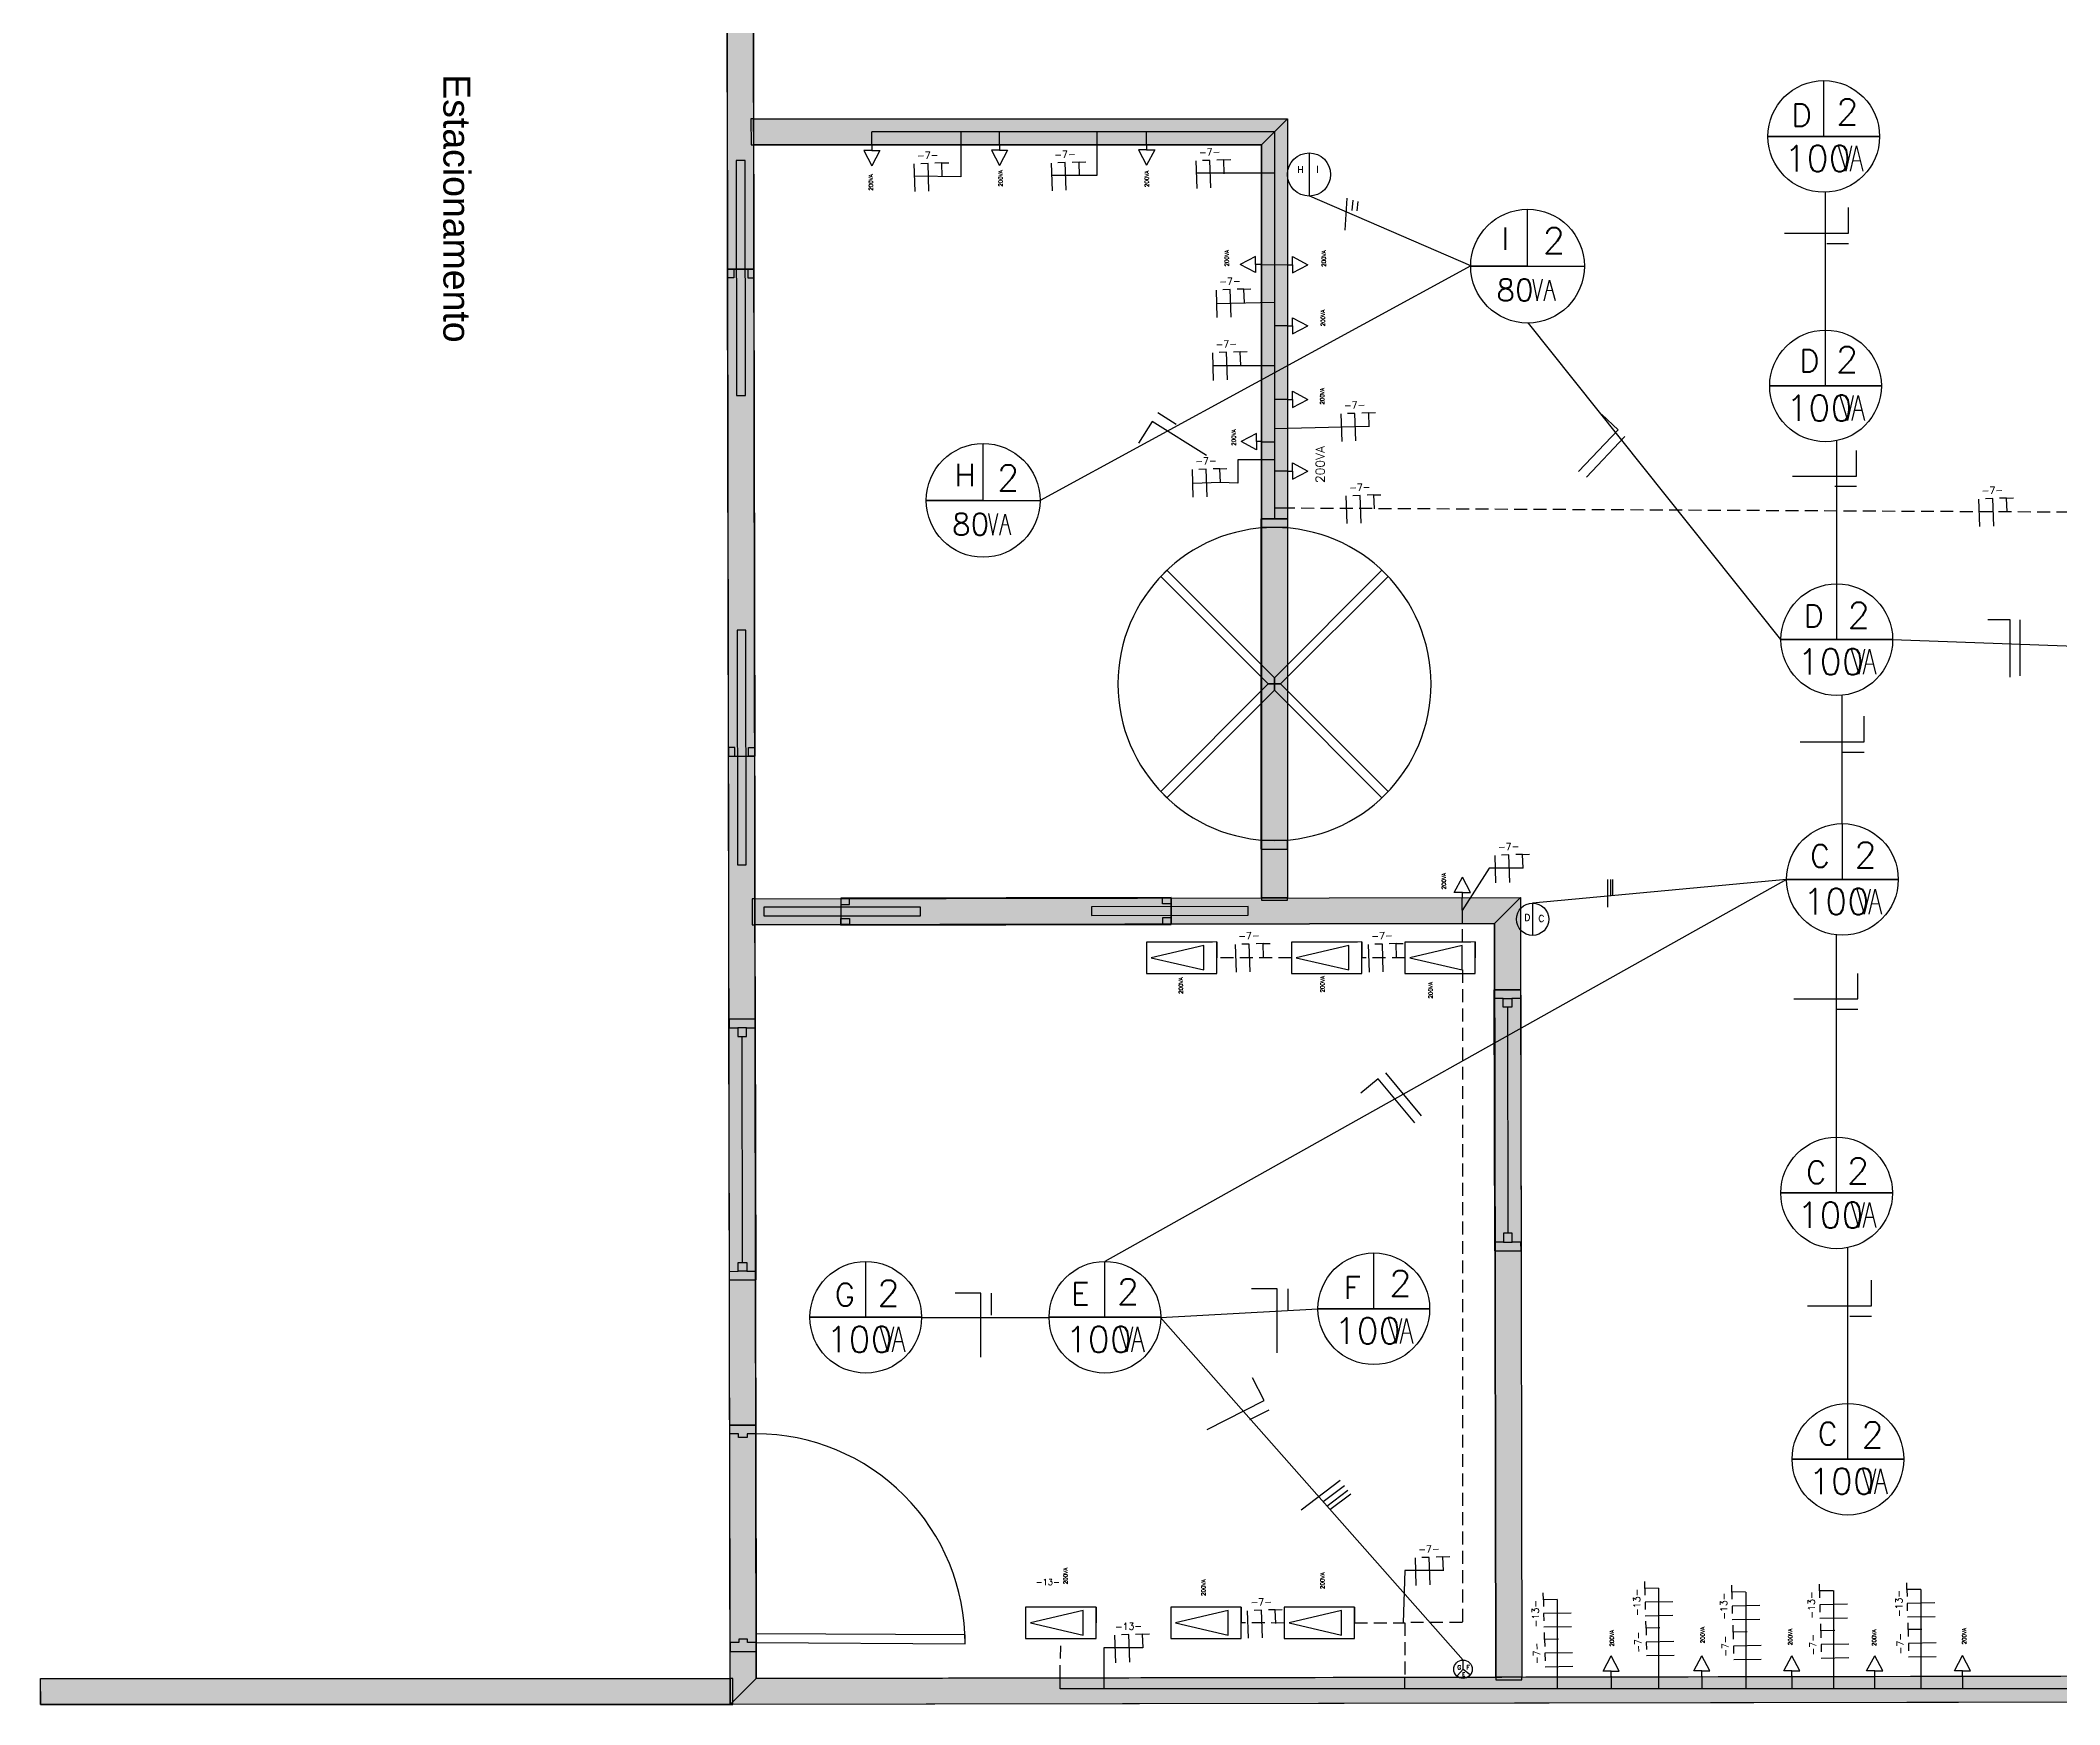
# Model space of a CAD drawing. Extents: x 15 to 36091, y -61 to 20359.
# Drawn here: x 15 to 11624, y 440 to 10010 of the extents above; entities that cross this region are included whole.
import ezdxf
from ezdxf.enums import TextEntityAlignment as Align

# ---------------------------------------------------------------- set-up
doc = ezdxf.new("R2010")
doc.units = 0
doc.header["$LTSCALE"] = 297
doc.header["$MEASUREMENT"] = 0
doc.linetypes.add('DASHED2', pattern=[0.375, 0.25, -0.125])
doc.layers.get('0').update_dxf_attribs({"linetype": 'CONTINUOUS'})
for name, color, linetype in [('BUILDING_ENVELOPE', 7, 'CONTINUOUS'), ('circuito8', 50, 'CONTINUOUS'), ('CIRCUITOS', 7, 'CONTINUOUS'), ('LEGENDAS', 7, 'CONTINUOUS'), ('tomadas1', 250, 'CONTINUOUS')]:
    doc.layers.add(name, color=color, linetype=linetype)
doc.layers.add('circuito2', color=10, linetype='CONTINUOUS', lineweight=30)
doc.styles.get("Standard").update_dxf_attribs({"font": 'txt.shx'})

# ---------------------------------------------------------------- blocks, each defined once
blk = doc.blocks.new('A$Ce5f4a9b8')
for p, q in [((321, 321), (321, 642)), ((321, 321), (0, 321)), ((0, 321), (642, 321)), ((642, 321), (321, 321))]:
    blk.add_line(p, q)
at = {"linetype": 'ByBlock'}
for p, q in [((449, 122), (406, 266)), ((449, 122), (482, 266)), ((475, 122), (509, 266)), ((509, 266), (546, 122)), ((489, 181), (531, 182))]:
    blk.add_line(p, q, dxfattribs=at)
blk.add_circle((321, 321), 321)
blk.add_text('100', height=148.2).set_placement((95, 120))
blk = doc.blocks.new('A$Cb19ffdc2')
for p, q in [((327, 327), (327, 654)), ((327, 327), (0, 327)), ((0, 327), (654, 327))]:
    blk.add_line(p, q)
at = {"linetype": 'ByBlock'}
for p, q in [((357, 252), (383, 127)), ((383, 127), (412, 252)), ((423, 127), (454, 247)), ((454, 247), (485, 129)), ((438, 187), (469, 188))]:
    blk.add_line(p, q, dxfattribs=at)
blk.add_circle((327, 327), 327)
at = {"insert": (148, 252), "char_height": 124.6, "attachment_point": 1}
blk.add_mtext_dynamic_manual_height_columns('80', width=157.25, gutter_width=623, heights=[0], dxfattribs=at)
blk = doc.blocks.new('A$C8bd6be3f')
for p, q in [((146, 146), (57, 47)), ((146, 146), (146, 291)), ((146, 146), (146, 146)), ((146, 146), (146, 146)), ((146, 146), (146, 146)), ((146, 146), (146, 146)), ((146, 146), (146, 146)), ((146, 146), (146, 146)), ((146, 146), (146, 146)), ((146, 146), (146, 146)), ((146, 146), (146, 146)), ((146, 146), (146, 146)), ((146, 146), (146, 146)), ((146, 146), (146, 146)), ((146, 146), (146, 146)), ((146, 146), (146, 146)), ((146, 146), (146, 146)), ((146, 146), (146, 146)), ((146, 146), (146, 146)), ((146, 146), (146, 146)), ((146, 146), (146, 146)), ((146, 146), (146, 146)), ((146, 146), (261, 65)), ((291, 146), (291, 146)), ((291, 146), (291, 146))]:
    blk.add_line(p, q)
blk.add_circle((146, 146), 146)
blk = doc.blocks.new('A$C657a848f')
for p, q in [((147, 368), (0, 368)), ((147, 0), (147, 368)), ((208, 368), (208, 243))]:
    blk.add_line(p, q)
blk = doc.blocks.new('A$Cf66a4a23')
for p, q in [((0, 0), (0, 61.5)), ((8.7, 61.5), (8.7, 28.1)), ((16.2, 61.5), (16.2, 28.3)), ((21.8, 61.5), (21.8, 28.4))]:
    blk.add_line(p, q)
blk = doc.blocks.new('A$C7d9de176')
for p, q in [((288, 740), (0, 740)), ((288, 0), (288, 740)), ((410, 740), (410, 19))]:
    blk.add_line(p, q)
blk = doc.blocks.new('A$C4cfb3c52')
for p, q in [((126, 0), (0, 134)), ((31, 150), (69, 105)), ((55, 166), (92, 125))]:
    blk.add_line(p, q)
blk = doc.blocks.new('A$Ce31d97aa')
blk.add_line((124, 249), (124, 0))
blk.add_circle((124, 124), 124)
blk = doc.blocks.new('tomada')
at = {"layer": 'tomadas1', "color": 0, "linetype": 'ByBlock'}
for p, q in [((22843, 814), (22890, 902)), ((22890, 814), (22843, 814)), ((22936, 814), (22890, 902)), ((22890, 785), (22890, 814)), ((22890, 814), (22936, 814))]:
    blk.add_line(p, q, dxfattribs=at)
blk = doc.blocks.new('tomadasub')
at = {"layer": 'tomadas1', "linetype": 'ByBlock'}
for p, q in [((12660, 9598), (12388, 9598)), ((12388, 9598), (12390, 9560)), ((12388, 9598), (12524, 9598)), ((12390, 9560), (12390, 8992)), ((12660, 8992), (12660, 9598)), ((12524, 9486), (12419, 9486)), ((12419, 9486), (12524, 9034)), ((12524, 9034), (12630, 9486)), ((12630, 9486), (12524, 9486)), ((12390, 8992), (12660, 8992))]:
    blk.add_line(p, q, dxfattribs=at)
blk = doc.blocks.new('200v')
at = {"layer": 'LEGENDAS', "linetype": 'ByBlock', "insert": (7347, 7465), "char_height": 51.5, "attachment_point": 1, "rotation": 90}
blk.add_mtext_dynamic_manual_height_columns('200VA', width=54.14, gutter_width=257, heights=[0], dxfattribs=at)
blk = doc.blocks.new('FASE_NEUTRO_TERRA')
for p, q in [((-0.15, -0.15), (-0.15, 0.15)), ((0, 0.15), (-0.08, 0.15)), ((0, -0.15), (0, 0.15)), ((0.15, 0.15), (0.075, 0.15)), ((0.15, 0), (0.15, 0.15)), ((0.15, 0.15), (0.225, 0.15))]:
    blk.add_line(p, q)
blk.add_attdef('FNT', text='', height=0.075).set_placement((0, 0.202), align=Align.CENTER)

msp = doc.modelspace()

# ---------------------------------------------------------------- hatches: boundary and pattern name
at = {"layer": 'BUILDING_ENVELOPE'}
for points in [[(3981, 440), (3955, 15740), (4105, 15590), (4131, 590)], [(4116, 9409), (4115, 9559), (4100, 9559), (4101, 9409)], [(4115, 9559), (7185, 9559), (7035, 9409), (4116, 9409)], [(7185, 9559), (7185, 5080), (7035, 5080), (7035, 9409)], [(4123, 4924), (4123, 5074), (4108, 5074), (4108, 4924)], [(4123, 5074), (8524, 5082), (8374, 4932), (4123, 4924)], [(7185, 5080), (7035, 5080), (7035, 5065), (7185, 5065)], [(8524, 5082), (8532, 598), (8382, 597), (8374, 4932)], [(15, 590), (3981, 590), (3981, 440), (15, 440), (15, 515)], [(19281, 466), (3981, 440), (4131, 590), (19131, 616)], [(3981, 590), (3981, 440), (3996, 440), (3996, 590)], [(8532, 598), (8382, 597), (8382, 582), (8532, 583)]]:
    msp.add_hatch(color=253, dxfattribs=at).paths.add_polyline_path(points)

# ---------------------------------------------------------------- linework, layer by layer
at = {"linetype": 'ByBlock'}
for p, q in [((5307, 9484), (5307, 9226)), ((6090, 9235), (6090, 9484)), ((5307, 9226), (5041, 9230)), ((5830, 9235), (6090, 9235)), ((7110, 9246), (6662, 9246)), ((7110, 8502), (6778, 8495)), ((7110, 8139), (6758, 8139)), ((7655, 7789), (7110, 7776)), ((7110, 7598), (6900, 7598)), ((6900, 7598), (6900, 7464)), ((6799, 7468), (6640, 7462)), ((6900, 7464), (6799, 7468)), ((8344, 5250), (8189, 5007)), ((8539, 5250), (8344, 5250)), ((7859, 1210), (7850, 910)), ((8081, 1210), (7859, 1210)), ((9318, 1109), (9318, 530)), ((9819, 1087), (9819, 530)), ((10323, 1095), (10323, 530)), ((10826, 1102), (10826, 530)), ((8736, 1045), (8736, 530)), ((6354, 766), (6129, 766)), ((6129, 766), (6129, 530))]:
    msp.add_line(p, q, dxfattribs=at)
for p, q in [((9027, 5025), (9027, 5185)), ((9041, 5185), (9041, 5090)), ((9054, 5185), (9054, 5091)), ((8594, 5048), (8594, 4863))]:
    msp.add_line(p, q)
msp.add_circle((8594, 4956), 92.7)
at = {"layer": 'BUILDING_ENVELOPE', "color": 7, "linetype": 'Continuous'}
for p, q in [((3981, 440), (3955, 15740)), ((4131, 590), (4105, 15590)), ((4115, 9559), (7185, 9559)), ((7185, 9559), (7185, 5080)), ((4116, 9409), (7035, 9409)), ((7035, 9409), (7035, 5080)), ((3967, 8694), (4117, 8694)), ((7035, 7259), (7185, 7259)), ((3972, 5894), (4122, 5894)), ((7035, 5359), (7185, 5359)), ((4123, 5074), (8524, 5082)), ((4616, 5075), (4616, 4925)), ((6516, 5079), (6516, 4929)), ((8524, 5082), (8532, 598)), ((4123, 4924), (8374, 4932)), ((8374, 4932), (8382, 597)), ((8375, 4550), (8525, 4550)), ((8375, 4500), (8375, 4550)), ((8375, 4550), (8525, 4550)), ((8525, 4550), (8525, 4500)), ((8425, 4500), (8375, 4500)), ((8450, 4450), (8452, 3150)), ((8525, 4500), (8475, 4500)), ((4124, 4382), (3974, 4381)), ((4124, 4382), (3974, 4381)), ((3974, 4381), (3974, 4331)), ((3974, 4331), (4024, 4332)), ((4074, 4332), (4124, 4332)), ((4124, 4332), (4124, 4382)), ((4052, 2982), (4050, 4282)), ((8427, 3100), (8377, 3100)), ((8377, 3100), (8378, 3050)), ((8378, 3050), (8528, 3050)), ((8378, 3050), (8528, 3050)), ((8527, 3100), (8477, 3100)), ((8528, 3050), (8527, 3100)), ((3977, 2931), (4027, 2932)), ((3977, 2881), (3977, 2931)), ((4077, 2932), (4127, 2932)), ((4127, 2932), (4127, 2882)), ((4127, 2882), (3977, 2881)), ((4127, 2882), (3977, 2881)), ((3978, 2046), (4128, 2046)), ((3979, 1996), (3978, 2046)), ((3978, 2046), (4128, 2046)), ((4029, 1996), (3979, 1996)), ((4029, 1976), (4029, 1996)), ((4079, 1976), (4029, 1976)), ((4129, 1996), (4079, 1996)), ((4079, 1996), (4079, 1976)), ((4128, 2046), (4129, 1996)), ((4081, 816), (4031, 816)), ((4031, 816), (4031, 796)), ((4081, 796), (4081, 816)), ((4031, 796), (3981, 796)), ((3981, 796), (3981, 746)), ((3981, 746), (4131, 746)), ((3981, 746), (4131, 746)), ((4131, 796), (4081, 796)), ((4131, 746), (4131, 796)), ((19131, 616), (4131, 590)), ((19281, 466), (3981, 440))]:
    msp.add_line(p, q, dxfattribs=at)
for points in [[(3981, 440), (3955, 15740), (4105, 15590), (4131, 590)], [(4116, 9409), (4115, 9559), (4100, 9559), (4101, 9409)], [(4115, 9559), (7185, 9559), (7035, 9409), (4116, 9409)], [(7185, 9559), (7185, 5080), (7035, 5080), (7035, 9409)], [(4016, 9319), (4018, 7969), (4068, 7969), (4066, 9319)], [(3964, 8694), (3969, 5894), (4124, 5894), (4119, 8694)], [(3967, 8694), (4002, 8694), (4002, 8644), (3967, 8644)], [(4117, 8694), (4082, 8694), (4082, 8644), (4117, 8644)], [(7032, 7259), (7032, 5359), (7187, 5359), (7187, 7259)], [(7035, 7259), (7185, 7259), (7185, 7209), (7035, 7209)], [(7110, 6309), (7110, 6345), (6491, 6964), (6456, 6928), (7074, 6309)], [(7110, 6309), (7145, 6309), (7764, 6928), (7728, 6964), (7110, 6345)], [(4021, 6619), (4023, 5269), (4073, 5269), (4071, 6619)], [(7110, 6309), (7074, 6309), (6456, 5691), (6491, 5655), (7110, 6274)], [(7110, 6309), (7110, 6274), (7728, 5655), (7764, 5691), (7145, 6309)], [(3972, 5894), (4007, 5894), (4007, 5944), (3972, 5944)], [(4122, 5894), (4087, 5894), (4087, 5944), (4122, 5944)], [(7035, 5359), (7185, 5359), (7185, 5409), (7035, 5409)], [(4123, 4924), (4123, 5074), (4108, 5074), (4108, 4924)], [(4123, 5074), (8524, 5082), (8374, 4932), (4123, 4924)], [(5074, 5026), (4174, 5025), (4174, 4975), (5074, 4976)], [(6516, 5081), (4616, 5078), (4616, 4923), (6516, 4926)], [(4616, 5075), (4616, 5040), (4666, 5040), (4666, 5075)], [(6958, 5029), (6058, 5028), (6058, 4978), (6958, 4979)], [(6516, 5079), (6516, 5044), (6466, 5044), (6466, 5079)], [(7185, 5080), (7035, 5080), (7035, 5065), (7185, 5065)], [(8524, 5082), (8532, 598), (8382, 597), (8374, 4932)], [(4616, 4925), (4616, 4960), (4666, 4960), (4666, 4925)], [(6516, 4929), (6516, 4964), (6466, 4964), (6466, 4929)], [(8372, 4550), (8375, 3050), (8530, 3050), (8527, 4550)], [(8475, 4500), (8475, 4450), (8425, 4450), (8425, 4500)], [(4130, 2882), (4127, 4382), (3972, 4381), (3974, 2881)], [(4024, 4332), (4025, 4282), (4075, 4282), (4074, 4332)], [(8477, 3100), (8477, 3150), (8427, 3150), (8427, 3100)], [(4027, 2932), (4027, 2982), (4077, 2982), (4077, 2932)], [(3976, 2046), (3978, 746), (4133, 746), (4131, 2046)], [(5331, 840), (4131, 846), (4131, 796), (5331, 790)], [(15, 590), (3981, 590), (3981, 440), (15, 440), (15, 515)], [(19281, 466), (3981, 440), (4131, 590), (19131, 616)], [(3981, 590), (3981, 440), (3996, 440), (3996, 590)], [(8532, 598), (8382, 597), (8382, 582), (8532, 583)]]:
    msp.add_lwpolyline(points, close=True, dxfattribs=at)
msp.add_lwpolyline([(7110, 7209, 1), (7110, 5409, 1)], format="xyb", close=True, dxfattribs=at)
for points in [[(15, 515), (15, 590), (3981, 590)], [(15, 515), (15, 440), (3981, 440)]]:
    msp.add_lwpolyline(points, dxfattribs=at)
msp.add_arc((4131, 796), 1200, 359.6926, 90.1, dxfattribs=at)
at = {"layer": 'circuito2'}
for p, q in [((8238, 8713), (7314, 9115)), ((10278, 8344), (10278, 9137)), ((8238, 8713), (5763, 7365)), ((10022, 6564), (8571, 8385)), ((10343, 6885), (10343, 7709)), ((10663, 6564), (13028, 6480)), ((10374, 5506), (10374, 6245)), ((10054, 5185), (6134, 2987)), ((10054, 5185), (8594, 5048)), ((10342, 3703), (10342, 4866)), ((10406, 2172), (10406, 3067)), ((6455, 2666), (7360, 2716)), ((5080, 2666), (5814, 2666)), ((8194, 696), (6455, 2666))]:
    msp.add_line(p, q, dxfattribs=at)
at = {"layer": 'circuito8', "linetype": 'ByBlock'}
for p, q in [((7110, 9484), (4795, 9484)), ((4795, 9405), (4795, 9484)), ((5529, 9408), (5529, 9484)), ((6375, 9410), (6375, 9484)), ((7110, 9484), (7110, 7259)), ((7029, 8722), (7185, 8720)), ((7185, 8368), (7110, 8368)), ((7185, 7946), (7110, 7946)), ((7034, 7702), (7110, 7702)), ((7185, 7533), (7110, 7533)), ((7185, 7320), (7110, 7320)), ((8190, 4932), (8189, 5082)), ((5878, 530), (5877, 593)), ((7859, 530), (7859, 596)), ((9046, 604), (9046, 530)), ((9566, 604), (9566, 530)), ((10085, 605), (10085, 530)), ((10560, 605), (10560, 530)), ((11066, 605), (11066, 530)), ((7859, 530), (5878, 530)), ((12576, 530), (7859, 530))]:
    msp.add_line(p, q, dxfattribs=at)
at = {"layer": 'circuito8', "linetype": 'DASHED2'}
for p, q in [((12572, 7292), (7185, 7320)), ((8190, 4825), (8190, 4932)), ((7208, 4735), (6778, 4735)), ((7860, 4735), (7612, 4735)), ((8190, 4665), (8190, 912)), ((5877, 593), (5882, 819)), ((7166, 909), (6918, 910)), ((7570, 910), (7859, 910)), ((8190, 912), (7859, 911)), ((7859, 910), (7860, 596))]:
    msp.add_line(p, q, dxfattribs=at)

# ---------------------------------------------------------------- block references
for name, p in [('A$Ce5f4a9b8', (9947, 9137)), ('A$Cb19ffdc2', (8238, 8385)), ('A$Ce5f4a9b8', (9957, 7702)), ('A$Cb19ffdc2', (5108, 7038)), ('A$Ce5f4a9b8', (10022, 6243)), ('A$Ce5f4a9b8', (10054, 4864)), ('A$Ce5f4a9b8', (10021, 3061)), ('A$Ce5f4a9b8', (7360, 2395)), ('A$Ce5f4a9b8', (4439, 2346)), ('A$Ce5f4a9b8', (5814, 2346)), ('A$C657a848f', (5274, 2437)), ('A$C657a848f', (6978, 2463)), ('A$Ce5f4a9b8', (10086, 1530))]:
    msp.add_blockref(name, p)
at = {"linetype": 'ByBlock'}
msp.add_blockref('A$Ce31d97aa', (7185, 9115), dxfattribs=at)
at = {"linetype": 'ByBlock', "rotation": 313.1496473731141}
msp.add_blockref('A$C4cfb3c52', (7430, 9011), dxfattribs=at)
for p, rotation in [((10043, 9049), 270), ((6641, 7499), 58.01297091630763), ((10089, 7652), 270), ((10132, 6124), 270), ((10096, 4645), 270), ((10174, 2880), 270), ((6656, 2152), 296.9359270403872)]:
    msp.add_blockref('A$C657a848f', p, dxfattribs=dict(rotation=rotation))
for name, p, xscale, yscale, zscale, rotation in [('A$C7d9de176', (8765, 7619), 0.4461122079929736, 0.4461122079929736, 0.4461122079929736, 316.4494557982526), ('A$C7d9de176', (7818, 3703), 0.4461122079929736, 0.4461122079929736, 0.4461122079929736, 39.73036812476249), ('A$Cf66a4a23', (7264, 1560), 4.568307347490317, 4.568307347490317, 4.568307347490317, 307.1443031188604)]:
    msp.add_blockref(name, p, dxfattribs=dict(xscale=xscale, yscale=yscale, zscale=zscale, rotation=rotation))
for name, p, xscale, yscale, zscale in [('A$C7d9de176', (11212, 6348), 0.4461122079929736, 0.4461122079929736, 0.4461122079929736), ('A$C8bd6be3f', (8141, 590), 0.3637294409577436, 0.3637294409577436, 0.3637294409577436)]:
    msp.add_blockref(name, p, dxfattribs=dict(xscale=xscale, yscale=yscale, zscale=zscale))
at = {"layer": 'CIRCUITOS', "xscale": 529.6691915631403, "yscale": 529.6691915631403, "zscale": 529.6691915631403}
for p, rotation, values in [((5121, 9223), 1.990290654082346, {'FNT': '-7-'}), ((5910, 9228), 1.990290654082346, {'FNT': '-7-'}), ((6742, 9241), 1.990290654082346, {'FNT': '-7-'}), ((6858, 8498), 1.990290654082346, {'FNT': '-7-'}), ((6837, 8137), 1.990290654082346, {'FNT': '-7-'}), ((7575, 7786), 1.990290654082346, {'FNT': '-7-'}), ((6720, 7465), 1.990290654082346, {'FNT': '-7-'}), ((7605, 7314), 1.990290654082346, {'FNT': '-7-'}), ((11242, 7296), 1.990290654082346, {'FNT': '-7-'}), ((8460, 5247), 1.990290654082346, {'FNT': '-7-'}), ((6968, 4734), 1.990290654082346, {'FNT': '-7-'}), ((7733, 4734), 1.990290654082346, {'FNT': '-7-'}), ((8002, 1207), 1.990290654082346, {'FNT': '-7-'}), ((7038, 903), 1.990290654082346, {'FNT': '-7-'}), ((8737, 965), 90.9951453270413, {'FNT': '-13-'}), ((9320, 1030), 90.9951453270413, {'FNT': '-13-'}), ((9820, 1008), 90.9951453270413, {'FNT': '-13-'}), ((10324, 1015), 90.9951453270413, {'FNT': '-13-'}), ((10827, 1023), 90.9951453270413, {'FNT': '-13-'}), ((6275, 763), 1.990290654082346, {'FNT': '-13-'}), ((8744, 736), 90.9951453270413, {'FNT': '-7-'}), ((9327, 801), 90.9951453270413, {'FNT': '-7-'}), ((9828, 778), 90.9951453270413, {'FNT': '-7-'}), ((10332, 786), 90.9951453270413, {'FNT': '-7-'}), ((10834, 793), 90.9951453270413, {'FNT': '-7-'})]:
    msp.add_blockref('FASE_NEUTRO_TERRA', p, dxfattribs=dict(at, rotation=rotation)).add_auto_attribs(values)
at = {"layer": 'tomadas1', "linetype": 'ByBlock'}
for p, rotation in [((27685, 10191), 180), ((28419, 10193), 180), ((29265, 10195), 180), ((7815, -14168), 89.99999999999999), ((6399, 31610), 270), ((6399, 31258), 270), ((6399, 30836), 270), ((7820, -15187), 89.99999999999999), ((6399, 30423), 270)]:
    msp.add_blockref('tomada', p, dxfattribs=dict(at, rotation=rotation))
for name, p in [('200v', (0, 0)), ('tomada', (-14700, 4296)), ('tomada', (-13844, -182)), ('tomada', (-13323, -181)), ('tomada', (-12805, -181)), ('tomada', (-12329, -181)), ('tomada', (-11824, -180))]:
    msp.add_blockref(name, p, dxfattribs=at)
at = {"layer": 'tomadas1', "linetype": 'ByBlock', "xscale": 0.6679866069573245, "yscale": 0.6679866069573245, "zscale": 0.6679866069573245, "rotation": 270}
for p in [(367, 13101), (1201, 13101), (1853, 13101), (-327, 9276), (507, 9276), (1159, 9276)]:
    msp.add_blockref('tomadasub', p, dxfattribs=at)

# ---------------------------------------------------------------- texts
at = {"insert": (2408, 9044), "char_height": 154.1, "width": 2542.82, "attachment_point": 5, "rotation": 270}
msp.add_mtext('\\C7;\\fArial|b0|i0|;\\H154.10029677674;Estacionamento', dxfattribs=at)
at = {"attachment_point": 1}
for s, width, gutter_width, insert, char_height in [('D', 64.97, 643, (10082, 9645), 129), ('2', 108.51, 746, (10340, 9674), 149), ('I', 4.91, 195, (7351, 9288), 38.9), ('H', 4.91, 195, (7242, 9287), 38.9), ('I', 64.97, 643, (8415, 8935), 129), ('2', 108.51, 746, (8653, 8934), 149), ('2', 108.51, 746, (10338, 8250), 149), ('D', 64.97, 643, (10127, 8232), 129), ('H', 64.97, 643, (5270, 7575), 129), ('2', 108.51, 746, (5515, 7569), 149), ('D', 64.97, 643, (10152, 6765), 129), ('2', 108.51, 746, (10405, 6779), 149), ('C', 64.97, 643, (10188, 5384), 129), ('2', 108.51, 746, (10444, 5400), 149), ('D', 38.92, 195, (8546, 4986), 38.9), ('C', 4.91, 195, (8627, 4980), 38.9), ('C', 64.97, 643, (10166, 3565), 129), ('2', 108.51, 746, (10401, 3584), 149), ('2', 108.51, 746, (7770, 2937), 149), ('G', 64.97, 643, (4582, 2862), 129), ('2', 108.51, 746, (4827, 2881), 149), ('E', 64.97, 643, (5941, 2868), 129), ('2', 108.51, 746, (6204, 2889), 149), ('F', 64.97, 643, (7507, 2902), 129), ('C', 64.97, 643, (10232, 2062), 129), ('2', 108.51, 746, (10484, 2065), 149), ('G', 2.86, 113, (8162, 665), 22.7), ('E', 2.66, 105, (8190, 624), 21), ('F', 3.31, 131, (8214, 667), 26.2)]:
    msp.add_mtext_dynamic_manual_height_columns(s, width=width, gutter_width=gutter_width, heights=[0], dxfattribs=dict(at, insert=insert, char_height=char_height))
at = {"linetype": 'ByBlock', "insert": (5737, 1162), "char_height": 35.2, "attachment_point": 1}
msp.add_mtext_dynamic_manual_height_columns('-13-', width=30.72, gutter_width=176, heights=[0], dxfattribs=at)
at = {"layer": 'LEGENDAS', "linetype": 'ByBlock', "char_height": 23.1, "attachment_point": 1, "rotation": 90}
for insert in [(4778, 9146), (5524, 9169), (6364, 9167), (6824, 8710), (7382, 8708), (7377, 8366), (7373, 7916), (6864, 7679), (8072, 5128), (6560, 4527), (7374, 4535), (7996, 4500), (5897, 1132), (7374, 1105), (6690, 1065), (9038, 774), (9560, 792), (10064, 781), (10546, 777), (11064, 786)]:
    msp.add_mtext_dynamic_manual_height_columns('200VA', width=24.32, gutter_width=116, heights=[0], dxfattribs=dict(at, insert=insert))

doc.saveas('drawing.dxf')
